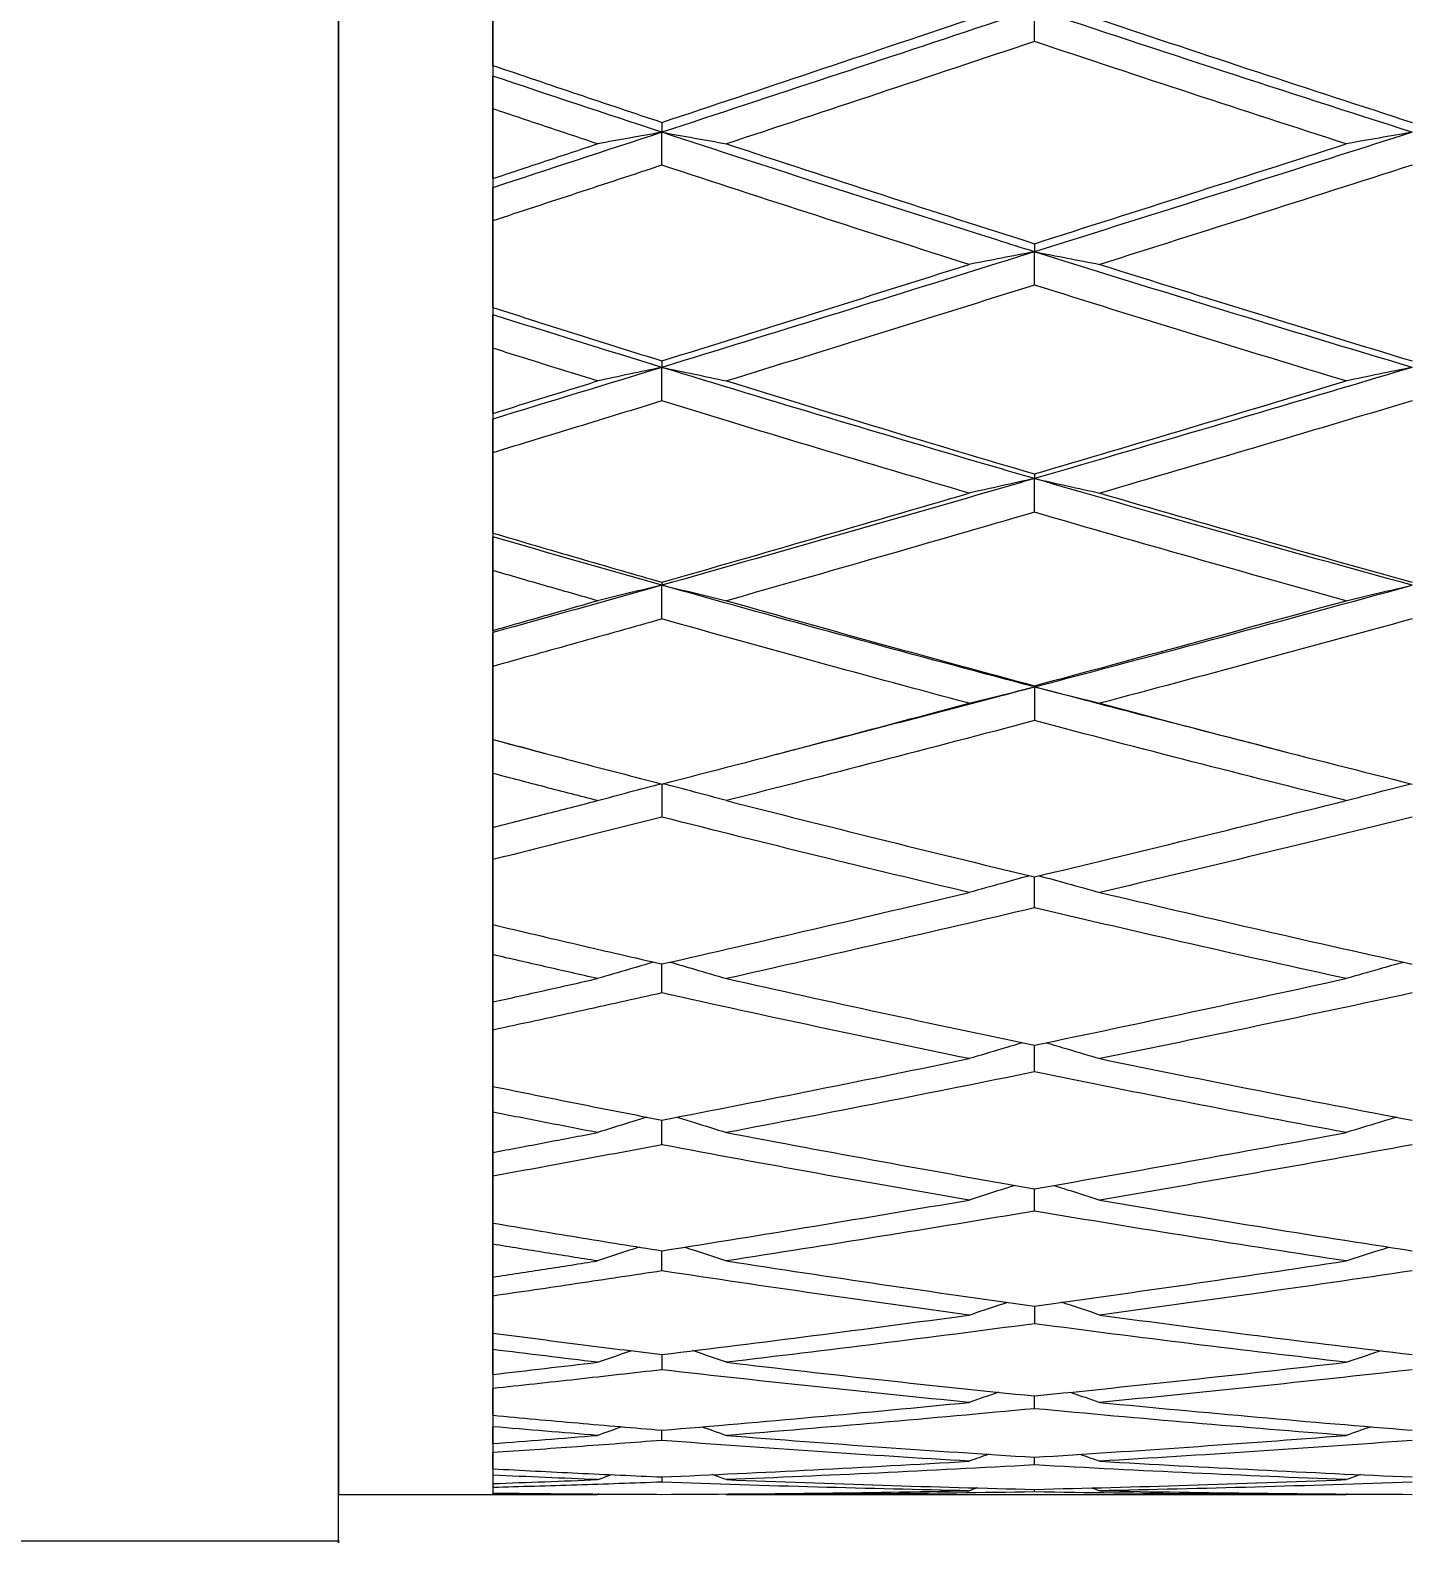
# Model space of a CAD drawing. Extents: x 6453 to 7582, y 0 to 827.
# Drawn here: x 6855.19 to 6864.14, y 644.41 to 654.28 of the extents above; entities that cross this region are included whole.
import ezdxf

# ---------------------------------------------------------------- set-up
doc = ezdxf.new("R2010")
doc.units = 0
doc.header["$LTSCALE"] = 30
doc.header["$MEASUREMENT"] = 0
doc.header["$PDMODE"] = 3
doc.header["$PDSIZE"] = -10
doc.layers.get('0').update_dxf_attribs({"linetype": 'CONTINUOUS'})
doc.layers.get('DEFPOINTS').update_dxf_attribs({"linetype": 'CONTINUOUS'})
doc.layers.add('1', color=7, linetype='CONTINUOUS')
doc.styles.add('Daelim Dimension', font='')
doc.styles.get('Daelim Dimension').set_extended_font_data('나눔고딕')
doc.dimstyles.new('DEFAULT', dxfattribs={"dimscale": 2, "dimtxt": 2, "dimasz": 2, "dimexe": 0, "dimexo": 2, "dimgap": 1, "dimtad": 1, "dimdec": 1, "dimzin": 9, "dimdsep": 46, "dimtxsty": 'Daelim Dimension', "dimcen": 0.5, "dimclrd": 252, "dimclre": 252, "dimclrt": 3, "dimadec": 1, "dimazin": 0, "dimtfac": 1, "dimtdec": 1, "dimtix": 1, "dimtmove": 0, "dimatfit": 3, "dimfxl": 1, "dimtolj": 1, "dimtzin": 1, "dimlwd": 9, "dimlwe": 9, "dimarcsym": 0})

# ---------------------------------------------------------------- blocks, each defined once
blk = doc.blocks.new('*D58')
at = {"color": 5, "lineweight": 9, "ltscale": 0.5, "transparency": 16777216}
for p, q in [((6608.1848, 641.7955), (6608.1848, 525.9087)), ((6902.1855, 641.7955), (6902.1855, 525.9087)), ((6612.1848, 527.9087), (6898.1855, 527.9087))]:
    blk.add_line(p, q, dxfattribs=at)
at = {"color": 5, "ltscale": 0.5, "transparency": 16777216}
for points in [[(6612.1848, 528.5754), (6612.1848, 527.242), (6608.1848, 527.9087)], [(6898.1855, 528.5754), (6898.1855, 527.242), (6902.1855, 527.9087)]]:
    blk.add_solid(points, dxfattribs=at)
at = {"layer": 'DEFPOINTS', "color": 0, "ltscale": 0.5, "transparency": 16777216}
for p in [(6608.1848, 645.7955), (6902.1855, 645.7955), (6902.1855, 527.9087)]:
    blk.add_point(p, dxfattribs=at)
at = {"color": 7, "ltscale": 0.5, "transparency": 16777216, "insert": (6755.1852, 535.3522), "char_height": 10, "attachment_point": 5, "style": 'Daelim Dimension'}
blk.add_mtext('\\A1;294', dxfattribs=at)

msp = doc.modelspace()

# ---------------------------------------------------------------- linework, layer by layer
at = {"layer": '1', "color": 7, "linetype": 'Continuous', "lineweight": 18}
for p, q in [((6857.1855, 662.2955), (6857.1855, 644.7955)), ((6858.1855, 662.2955), (6858.1855, 644.7955)), ((6858.1855, 654.0538), (6858.1855, 654.6504)), ((6858.1855, 653.3204), (6858.1855, 653.7725)), ((6858.1855, 652.4853), (6858.1855, 653.0469)), ((6858.1855, 651.7992), (6858.1855, 652.2216)), ((6858.1855, 651.0242), (6858.1855, 651.5446)), ((6858.1855, 650.3931), (6858.1855, 650.781)), ((6858.1855, 649.6867), (6858.1855, 650.1601)), ((6858.1855, 649.1173), (6858.1855, 649.4666)), ((6858.1855, 648.4872), (6858.1855, 648.9086)), ((6858.1855, 647.9859), (6858.1855, 648.2927)), ((6858.1855, 647.4391), (6858.1855, 647.8038)), ((6858.1855, 647.0112), (6858.1855, 647.2723)), ((6858.1855, 646.5537), (6858.1855, 646.8577)), ((6858.1855, 646.2041), (6858.1855, 646.4164)), ((6858.1855, 645.8409), (6858.1855, 646.0808)), ((6858.1855, 645.5732), (6858.1855, 645.7345)), ((6858.1855, 645.3082), (6858.1855, 645.4816)), ((6858.1855, 645.1256), (6858.1855, 645.2341)), ((6858.1855, 644.9618), (6858.1855, 645.0665)), ((6857.1855, 644.7955), (6858.1855, 644.7955)), ((6858.1855, 644.7975), (6858.1855, 644.7955)), ((6858.1855, 644.7955), (6858.8641, 644.7955)), ((6858.8724, 644.7985), (6858.8641, 644.7955)), ((6859.7004, 644.7955), (6863.7147, 644.7955)), ((6796.1556, 644.4956), (6857.1855, 644.4956))]:
    msp.add_line(p, q, dxfattribs=at)
msp.add_rational_spline([(6857.1855, 644.4956), (6857.1855, 644.4956), (6857.1855, 644.4959), (6857.1855, 662.2954)], [0.999905095145, 0.999952539882, 0.707115444156, 1], degree=2, knots=[0, 0, 0, 0.000162, 1, 1, 1], dxfattribs=at)
for points, knots in [([(6861.6953, 654.4188), (6861.6137, 654.3916), (6860.8037, 654.1221), (6859.9995, 653.8563), (6859.2818, 653.6205)], [0, 0, 0, 0, 0.100726, 1, 1, 1, 1]), ([(6861.6953, 652.846), (6861.6137, 652.8716), (6860.8037, 653.126), (6859.9995, 653.3847), (6859.2818, 653.6205)], [0, 0, 0, 0, 0.100726, 1, 1, 1, 1]), ([(6861.6953, 652.846), (6861.6137, 652.8204), (6860.8037, 652.5669), (6859.9995, 652.3177), (6859.2818, 652.0974)], [0, 0, 0, 0, 0.100726, 1, 1, 1, 1]), ([(6861.6953, 651.3768), (6861.6137, 651.4005), (6860.8037, 651.6363), (6859.9995, 651.8771), (6859.2818, 652.0974)], [0, 0, 0, 0, 0.100726, 1, 1, 1, 1]), ([(6861.6953, 651.3768), (6861.6137, 651.3531), (6860.8037, 651.1183), (6859.9995, 650.8885), (6859.2818, 650.6861)], [0, 0, 0, 0, 0.100726, 1, 1, 1, 1]), ([(6861.6953, 650.0272), (6861.6137, 650.0488), (6860.8037, 650.2635), (6859.9995, 650.4837), (6859.2818, 650.6861)], [0, 0, 0, 0, 0.100726, 1, 1, 1, 1]), ([(6860.1434, 649.6223), (6860.5773, 649.7341), (6861.0943, 649.8687), (6861.6137, 650.0056), (6861.6953, 650.0272)], [0, 0, 0, 0, 0.842914, 1, 1, 1, 1]), ([(6858.8641, 649.2905), (6858.9332, 649.3092), (6859.0696, 649.3458), (6859.2068, 649.3822), (6859.2745, 649.4)], [0, 0, 0, 0, 0.508881, 1, 1, 1, 1]), ([(6859.2818, 649.3981), (6859.2818, 649.3631), (6859.2818, 649.2917), (6859.2818, 649.2203), (6859.2818, 649.1839)], [0, 0, 0, 0, 0.490998, 1, 1, 1, 1]), ([(6859.7004, 649.2905), (6859.6311, 649.3091), (6859.4943, 649.3457), (6859.3569, 649.3822), (6859.2891, 649.4)], [0, 0, 0, 0, 0.50889, 1, 1, 1, 1]), ([(6863.7147, 649.2905), (6863.7857, 649.3092), (6863.9252, 649.3457), (6864.0657, 649.3821), (6864.1347, 649.3998)], [0, 0, 0, 0, 0.509782, 1, 1, 1, 1]), ([(6858.1855, 648.9086), (6858.1855, 648.9449), (6858.1855, 649.0144), (6858.1855, 649.084), (6858.1855, 649.1173)], [0, 0, 0, 0, 0.521605, 1, 1, 1, 1]), ([(6861.6653, 648.8039), (6861.6044, 648.7872), (6861.4728, 648.7512), (6861.342, 648.715), (6861.2719, 648.6955)], [0, 0, 0, 0, 0.462122, 1, 1, 1, 1]), ([(6861.6953, 648.5955), (6861.6953, 648.6316), (6861.6953, 648.6986), (6861.6953, 648.7656), (6861.6953, 648.7966)], [0, 0, 0, 0, 0.538366, 1, 1, 1, 1]), ([(6861.7254, 648.8038), (6861.7864, 648.7872), (6861.9182, 648.7512), (6862.0493, 648.715), (6862.1196, 648.6955)], [0, 0, 0, 0, 0.462076, 1, 1, 1, 1]), ([(6858.1855, 648.2927), (6858.1855, 648.3287), (6858.1855, 648.3936), (6858.1855, 648.4584), (6858.1855, 648.4872)], [0, 0, 0, 0, 0.554947, 1, 1, 1, 1]), ([(6859.2303, 648.2443), (6859.1775, 648.2291), (6859.055, 648.1937), (6858.9332, 648.1581), (6858.8641, 648.1377)], [0, 0, 0, 0, 0.430129, 1, 1, 1, 1]), ([(6859.2818, 648.0442), (6859.2818, 648.08), (6859.2818, 648.1428), (6859.2818, 648.2055), (6859.2818, 648.2324)], [0, 0, 0, 0, 0.570767, 1, 1, 1, 1]), ([(6859.3333, 648.2443), (6859.3862, 648.2291), (6859.5089, 648.1936), (6859.6311, 648.158), (6859.7004, 648.1377)], [0, 0, 0, 0, 0.430281, 1, 1, 1, 1]), ([(6864.0896, 648.2441), (6864.0357, 648.229), (6863.9103, 648.1936), (6863.7857, 648.1581), (6863.7147, 648.1377)], [0, 0, 0, 0, 0.429224, 1, 1, 1, 1]), ([(6858.1855, 647.8038), (6858.1855, 647.8394), (6858.1855, 647.9001), (6858.1855, 647.9608), (6858.1855, 647.9859)], [0, 0, 0, 0, 0.587403, 1, 1, 1, 1]), ([(6861.6199, 647.7224), (6861.5742, 647.7089), (6861.4578, 647.6745), (6861.342, 647.6399), (6861.2719, 647.6188)], [0, 0, 0, 0, 0.392409, 1, 1, 1, 1]), ([(6861.6953, 647.5324), (6861.6953, 647.5678), (6861.6953, 647.6257), (6861.6953, 647.6837), (6861.6953, 647.7064)], [0, 0, 0, 0, 0.609816, 1, 1, 1, 1]), ([(6861.7708, 647.7224), (6861.8167, 647.7089), (6861.9333, 647.6744), (6862.0493, 647.6398), (6862.1196, 647.6188)], [0, 0, 0, 0, 0.392397, 1, 1, 1, 1]), ([(6858.1855, 647.2723), (6858.1855, 647.3074), (6858.1855, 647.363), (6858.1855, 647.4186), (6858.1855, 647.4391)], [0, 0, 0, 0, 0.631997, 1, 1, 1, 1]), ([(6859.1845, 647.24), (6859.147, 647.2284), (6859.0398, 647.1952), (6858.9332, 647.1618), (6858.8641, 647.1401)], [0, 0, 0, 0, 0.349104, 1, 1, 1, 1]), ([(6859.2818, 647.0607), (6859.2818, 647.0956), (6859.2818, 647.1489), (6859.2818, 647.2023), (6859.2818, 647.2208)], [0, 0, 0, 0, 0.653676, 1, 1, 1, 1]), ([(6859.3791, 647.24), (6859.4167, 647.2284), (6859.5241, 647.1952), (6859.6311, 647.1618), (6859.7004, 647.1401)], [0, 0, 0, 0, 0.349434, 1, 1, 1, 1]), ([(6864.0427, 647.2398), (6864.0045, 647.2283), (6863.8948, 647.1951), (6863.7857, 647.1618), (6863.7147, 647.1401)], [0, 0, 0, 0, 0.348016, 1, 1, 1, 1]), ([(6858.1855, 646.8577), (6858.1855, 646.8924), (6858.1855, 646.9435), (6858.1855, 646.9947), (6858.1855, 647.0112)], [0, 0, 0, 0, 0.676818, 1, 1, 1, 1]), ([(6861.5722, 646.798), (6861.5424, 646.7887), (6861.442, 646.757), (6861.342, 646.7253), (6861.2719, 646.7029)], [0, 0, 0, 0, 0.296425, 1, 1, 1, 1]), ([(6861.6953, 646.631), (6861.6953, 646.6653), (6861.6953, 646.7136), (6861.6953, 646.762), (6861.6953, 646.776)], [0, 0, 0, 0, 0.70856, 1, 1, 1, 1]), ([(6861.8186, 646.798), (6861.8484, 646.7886), (6861.9491, 646.757), (6862.0493, 646.7253), (6862.1196, 646.7029)], [0, 0, 0, 0, 0.296517, 1, 1, 1, 1]), ([(6858.1855, 646.4164), (6858.1855, 646.4503), (6858.1855, 646.4961), (6858.1855, 646.5419), (6858.1855, 646.5537)], [0, 0, 0, 0, 0.741099, 1, 1, 1, 1]), ([(6859.1356, 646.398), (6859.1145, 646.391), (6859.0237, 646.3613), (6858.9332, 646.3314), (6858.8641, 646.3085)], [0, 0, 0, 0, 0.232689, 1, 1, 1, 1]), ([(6859.2818, 646.244), (6859.2818, 646.2776), (6859.2818, 646.321), (6859.2818, 646.3644), (6859.2818, 646.3743)], [0, 0, 0, 0, 0.773469, 1, 1, 1, 1]), ([(6859.4278, 646.398), (6859.4492, 646.3911), (6859.5403, 646.3613), (6859.6311, 646.3314), (6859.7004, 646.3085)], [0, 0, 0, 0, 0.233642, 1, 1, 1, 1]), ([(6863.7147, 646.3085), (6863.7857, 646.3314), (6863.8783, 646.3613), (6863.9714, 646.391), (6863.993, 646.3979)], [0, 0, 0, 0, 0.767809, 1, 1, 1, 1]), ([(6858.1855, 646.0808), (6858.1855, 646.114), (6858.1855, 646.1551), (6858.1855, 646.1962), (6858.1855, 646.2041)], [0, 0, 0, 0, 0.808837, 1, 1, 1, 1]), ([(6861.2719, 645.9579), (6861.342, 645.9813), (6861.425, 646.0089), (6861.5084, 646.0365), (6861.5211, 646.0407)], [0, 0, 0, 0, 0.84719, 1, 1, 1, 1]), ([(6862.1196, 645.9579), (6862.0493, 645.9813), (6861.9661, 646.0089), (6861.8827, 646.0364), (6861.87, 646.0406)], [0, 0, 0, 0, 0.847975, 1, 1, 1, 1]), ([(6861.6953, 646.0158), (6861.6953, 646.0104), (6861.6953, 645.9722), (6861.6953, 645.934), (6861.6953, 645.9013)], [0, 0, 0, 0, 0.141587, 1, 1, 1, 1]), ([(6858.1855, 645.7345), (6858.1855, 645.7669), (6858.1855, 645.8023), (6858.1855, 645.8377), (6858.1855, 645.8409)], [0, 0, 0, 0, 0.912252, 1, 1, 1, 1]), ([(6858.8641, 645.652), (6858.9332, 645.6759), (6859.006, 645.7009), (6859.079, 645.7259), (6859.0823, 645.727)], [0, 0, 0, 0, 0.954, 1, 1, 1, 1]), ([(6859.7004, 645.652), (6859.6311, 645.6759), (6859.5579, 645.701), (6859.4846, 645.726), (6859.481, 645.7272)], [0, 0, 0, 0, 0.951276, 1, 1, 1, 1]), ([(6863.7147, 645.652), (6863.7857, 645.6759), (6863.8603, 645.701), (6863.9353, 645.7259), (6863.9388, 645.7271)], [0, 0, 0, 0, 0.952721, 1, 1, 1, 1]), ([(6859.2818, 645.7022), (6859.2818, 645.7011), (6859.2818, 645.6681), (6859.2818, 645.6351), (6859.2818, 645.6033)], [0, 0, 0, 0, 0.032706, 1, 1, 1, 1])]:
    msp.add_open_spline(points, degree=3, knots=knots, dxfattribs=at)
for points, degree in [([(6861.6953, 654.2087), (6861.6953, 654.2437), (6861.6953, 654.3138), (6861.6953, 654.3838), (6861.6953, 654.4188)], 3), ([(6864.143, 653.6205), (6863.3222, 653.8828), (6862.5059, 654.149), (6861.6953, 654.4188)], 3), ([(6859.2818, 653.6845), (6859.6037, 653.7917), (6860.2572, 654.0099), (6860.9304, 654.2358), (6861.2719, 654.3507)], 3), ([(6862.1196, 654.3507), (6862.4628, 654.2357), (6863.1433, 654.0096), (6863.8118, 653.7913), (6864.143, 653.684)], 3), ([(6861.6953, 654.2087), (6861.3534, 654.0944), (6860.679, 653.8696), (6860.0235, 653.6523), (6859.7004, 653.5455)], 3), ([(6863.7147, 653.5455), (6863.3839, 653.6523), (6862.7165, 653.8696), (6862.0376, 654.0944), (6861.6953, 654.2087)], 3), ([(6858.1855, 654.0538), (6858.3697, 653.9911), (6858.7366, 653.8668), (6859.1006, 653.7449), (6859.2818, 653.6845)], 3), ([(6858.1855, 653.7725), (6858.1855, 653.8079), (6858.1855, 653.8787), (6858.1855, 653.9494), (6858.1855, 653.9847)], 3), ([(6859.2818, 653.6205), (6858.9149, 653.7411), (6858.5494, 653.8625), (6858.1855, 653.9847)], 3), ([(6858.8641, 653.5455), (6858.7515, 653.5829), (6858.5259, 653.6581), (6858.2991, 653.7343), (6858.1855, 653.7725)], 3), ([(6859.2818, 653.6845), (6859.2818, 653.6738), (6859.2818, 653.6524), (6859.2818, 653.6311), (6859.2818, 653.6205)], 3), ([(6859.2818, 653.6205), (6858.9149, 653.5), (6858.5494, 653.3802), (6858.1855, 653.2614)], 3), ([(6858.1855, 653.3204), (6858.2973, 653.3575), (6858.5222, 653.432), (6858.7497, 653.5075), (6858.8641, 653.5455)], 3), ([(6859.2818, 653.6205), (6859.2117, 653.6081), (6859.072, 653.5832), (6858.9332, 653.5581), (6858.8641, 653.5455)], 3), ([(6859.2818, 653.4073), (6859.2818, 653.4428), (6859.2818, 653.5139), (6859.2818, 653.585), (6859.2818, 653.6205)], 3), ([(6859.2818, 653.6205), (6859.352, 653.6081), (6859.4919, 653.5831), (6859.6311, 653.5581), (6859.7004, 653.5455)], 3), ([(6859.7004, 653.5455), (6860.0381, 653.4339), (6860.7083, 653.2145), (6861.3681, 653.0027), (6861.6953, 652.8987)], 3), ([(6864.143, 653.6205), (6863.3222, 653.3583), (6862.5059, 653.1), (6861.6953, 652.846)], 3), ([(6861.6953, 652.8987), (6862.028, 653.0044), (6862.6972, 653.2179), (6863.3743, 653.4356), (6863.7147, 653.5455)], 3), ([(6864.143, 653.6205), (6864.0712, 653.6081), (6863.928, 653.5832), (6863.7857, 653.5581), (6863.7147, 653.5455)], 3), ([(6859.2818, 653.4073), (6859.0959, 653.346), (6858.7272, 653.2246), (6858.365, 653.1057), (6858.1855, 653.0469)], 3), ([(6861.2719, 652.7643), (6860.9452, 652.8678), (6860.2868, 653.0783), (6859.6184, 653.2963), (6859.2818, 653.4073)], 3), ([(6864.143, 653.4078), (6863.8014, 653.2982), (6863.1225, 653.0815), (6862.4524, 652.8693), (6862.1196, 652.7643)], 3), ([(6858.1855, 653.0469), (6858.1855, 653.0826), (6858.1855, 653.1541), (6858.1855, 653.2256), (6858.1855, 653.2614)], 3), ([(6861.6953, 652.846), (6861.6243, 652.8325), (6861.4827, 652.8053), (6861.342, 652.778), (6861.2719, 652.7643)], 3), ([(6861.6953, 652.8987), (6861.6953, 652.8898), (6861.6953, 652.8723), (6861.6953, 652.8548), (6861.6953, 652.846)], 3), ([(6861.6953, 652.6308), (6861.6953, 652.6667), (6861.6953, 652.7384), (6861.6953, 652.8102), (6861.6953, 652.846)], 3), ([(6864.143, 652.0975), (6863.3222, 652.3424), (6862.5059, 652.5921), (6861.6953, 652.846)], 3), ([(6861.6953, 652.846), (6861.7665, 652.8325), (6861.9083, 652.8053), (6862.0493, 652.778), (6862.1196, 652.7643)], 3), ([(6859.2818, 652.1392), (6859.6094, 652.2412), (6860.2688, 652.4475), (6860.9362, 652.658), (6861.2719, 652.7643)], 3), ([(6862.1196, 652.7643), (6862.4627, 652.6561), (6863.1431, 652.4437), (6863.8117, 652.2391), (6864.143, 652.1387)], 3), ([(6861.6953, 652.6308), (6861.3583, 652.5249), (6860.6887, 652.3154), (6860.0283, 652.1105), (6859.7004, 652.0093)], 3), ([(6863.7147, 652.0093), (6863.3838, 652.1091), (6862.7163, 652.3124), (6862.0375, 652.5233), (6861.6953, 652.6308)], 3), ([(6858.1855, 652.4853), (6858.3696, 652.4264), (6858.7365, 652.3099), (6859.1005, 652.1957), (6859.2818, 652.1392)], 3), ([(6858.1855, 652.2216), (6858.1855, 652.2577), (6858.1855, 652.33), (6858.1855, 652.4022), (6858.1855, 652.4382)], 3), ([(6859.2818, 652.0974), (6858.9149, 652.2101), (6858.5494, 652.3237), (6858.1855, 652.4382)], 3), ([(6858.8641, 652.0093), (6858.7518, 652.0441), (6858.5265, 652.1143), (6858.2995, 652.1856), (6858.1855, 652.2216)], 3), ([(6859.2818, 652.0974), (6858.9149, 651.9848), (6858.5494, 651.8732), (6858.1855, 651.7626)], 3), ([(6859.2818, 652.0974), (6859.2117, 652.0828), (6859.072, 652.0535), (6858.9332, 652.024), (6858.8641, 652.0093)], 3), ([(6859.2818, 652.1392), (6859.2818, 652.1322), (6859.2818, 652.1182), (6859.2818, 652.1044), (6859.2818, 652.0974)], 3), ([(6859.2818, 651.8802), (6859.2818, 651.9164), (6859.2818, 651.9888), (6859.2818, 652.0612), (6859.2818, 652.0974)], 3), ([(6859.2818, 652.0974), (6859.352, 652.0828), (6859.4919, 652.0535), (6859.6311, 652.024), (6859.7004, 652.0093)], 3), ([(6864.143, 652.0975), (6863.3222, 651.8525), (6862.5059, 651.6121), (6861.6953, 651.3768)], 3), ([(6864.143, 652.0975), (6864.0712, 652.0828), (6863.928, 652.0535), (6863.7857, 652.024), (6863.7147, 652.0093)], 3), ([(6858.1855, 651.7992), (6858.2981, 651.834), (6858.5238, 651.9037), (6858.7505, 651.974), (6858.8641, 652.0093)], 3), ([(6859.7004, 652.0093), (6860.038, 651.905), (6860.7081, 651.7005), (6861.368, 651.5036), (6861.6953, 651.407)], 3), ([(6861.6953, 651.407), (6862.0258, 651.5044), (6862.6928, 651.7022), (6863.3721, 651.9059), (6863.7147, 652.0093)], 3), ([(6859.2818, 651.8802), (6859.0976, 651.8236), (6858.7307, 651.7109), (6858.3667, 651.5998), (6858.1855, 651.5446)], 3), ([(6861.2719, 651.2824), (6860.9484, 651.3773), (6860.2932, 651.5718), (6859.6217, 651.7757), (6859.2818, 651.8802)], 3), ([(6864.143, 651.8807), (6863.799, 651.7778), (6863.1178, 651.5752), (6862.45, 651.379), (6862.1196, 651.2824)], 3), ([(6858.1855, 651.5446), (6858.1855, 651.5809), (6858.1855, 651.6536), (6858.1855, 651.7262), (6858.1855, 651.7626)], 3), ([(6861.6953, 651.3768), (6861.6243, 651.3612), (6861.4827, 651.3298), (6861.342, 651.2982), (6861.2719, 651.2824)], 3), ([(6861.6953, 651.407), (6861.6953, 651.4019), (6861.6953, 651.3918), (6861.6953, 651.3818), (6861.6953, 651.3768)], 3), ([(6861.6953, 651.1588), (6861.6953, 651.1951), (6861.6953, 651.2678), (6861.6953, 651.3405), (6861.6953, 651.3768)], 3), ([(6864.143, 650.6861), (6863.3222, 650.9111), (6862.5059, 651.1415), (6861.6953, 651.3768)], 3), ([(6861.6953, 651.3768), (6861.7665, 651.3611), (6861.9083, 651.3297), (6862.0493, 651.2982), (6862.1196, 651.2824)], 3), ([(6859.2818, 650.7051), (6859.607, 650.7983), (6860.2638, 650.9877), (6860.9337, 651.1831), (6861.2719, 651.2824)], 3), ([(6862.1196, 651.2824), (6862.4626, 651.1822), (6863.1428, 650.9858), (6863.8116, 650.7972), (6864.143, 650.7047)], 3), ([(6861.6953, 651.1588), (6861.3556, 651.06), (6860.6833, 650.8657), (6860.0256, 650.678), (6859.7004, 650.5857)], 3), ([(6863.7147, 650.5857), (6863.3876, 650.6764), (6862.7238, 650.8623), (6862.0413, 651.0582), (6861.6953, 651.1588)], 3), ([(6858.1855, 651.0242), (6858.3706, 650.9696), (6858.7385, 650.8617), (6859.1015, 650.7569), (6859.2818, 650.7051)], 3), ([(6858.1855, 650.781), (6858.1855, 650.8175), (6858.1855, 650.8904), (6858.1855, 650.9634), (6858.1855, 650.9998)], 3), ([(6859.2818, 650.6861), (6858.9149, 650.7896), (6858.5494, 650.8941), (6858.1855, 650.9998)], 3), ([(6858.8641, 650.5857), (6858.7518, 650.6177), (6858.5264, 650.6823), (6858.2994, 650.7479), (6858.1855, 650.781)], 3), ([(6859.2818, 650.6861), (6858.9149, 650.5827), (6858.5494, 650.4803), (6858.1855, 650.3791)], 3), ([(6859.2818, 650.6861), (6859.2117, 650.6695), (6859.072, 650.6361), (6858.9332, 650.6026), (6858.8641, 650.5857)], 3), ([(6859.2818, 650.7051), (6859.2818, 650.7019), (6859.2818, 650.6955), (6859.2818, 650.6892), (6859.2818, 650.6861)], 3), ([(6859.2818, 650.4673), (6859.2818, 650.5038), (6859.2818, 650.5767), (6859.2818, 650.6496), (6859.2818, 650.6861)], 3), ([(6859.2818, 650.6861), (6859.352, 650.6695), (6859.4919, 650.6361), (6859.6311, 650.6025), (6859.7004, 650.5857)], 3), ([(6861.6953, 650.0272), (6862.5059, 650.2413), (6863.3222, 650.4611), (6864.143, 650.6861)], 3), ([(6863.7147, 650.5857), (6863.7857, 650.6025), (6863.928, 650.6361), (6864.0712, 650.6695), (6864.143, 650.6861)], 3), ([(6858.1855, 650.3931), (6858.2978, 650.4248), (6858.5232, 650.4887), (6858.7502, 650.5532), (6858.8641, 650.5857)], 3), ([(6859.7004, 650.5857), (6860.0419, 650.4889), (6860.7158, 650.3003), (6861.3718, 650.1216), (6861.6953, 650.0346)], 3), ([(6861.6953, 650.0346), (6862.0239, 650.1229), (6862.6891, 650.303), (6863.3702, 650.4903), (6863.7147, 650.5857)], 3), ([(6859.2818, 650.4673), (6859.0967, 650.415), (6858.7288, 650.3116), (6858.3658, 650.2103), (6858.1855, 650.1601)], 3), ([(6861.2719, 649.9211), (6860.9479, 650.0077), (6860.2922, 650.1851), (6859.6211, 650.3716), (6859.2818, 650.4673)], 3), ([(6864.143, 650.4677), (6863.7978, 650.373), (6863.1154, 650.1873), (6862.4488, 650.0087), (6862.1196, 649.9211)], 3), ([(6858.1855, 650.1601), (6858.1855, 650.1966), (6858.1855, 650.2696), (6858.1855, 650.3426), (6858.1855, 650.3791)], 3), ([(6861.2719, 649.9211), (6861.342, 649.9389), (6861.4827, 649.9744), (6861.6243, 650.0096), (6861.6953, 650.0272)], 3), ([(6861.6953, 650.0346), (6861.6953, 650.0333), (6861.6953, 650.0308), (6861.6953, 650.0284), (6861.6953, 650.0272)], 3), ([(6861.6953, 650.0272), (6861.6953, 649.9908), (6861.6953, 649.918), (6861.6953, 649.8451), (6861.6953, 649.8087)], 3), ([(6863.1831, 649.6421), (6862.6853, 649.7684), (6862.1892, 649.8967), (6861.6953, 650.0272)], 3), ([(6861.6953, 650.0272), (6861.7665, 650.0096), (6861.9083, 649.9743), (6862.0493, 649.9389), (6862.1196, 649.9211)], 3), ([(6859.2818, 649.3981), (6859.6047, 649.4816), (6860.2594, 649.6522), (6860.9315, 649.8302), (6861.2719, 649.9211)], 3), ([(6862.1196, 649.9211), (6862.467, 649.8288), (6863.1518, 649.6493), (6863.816, 649.48), (6864.143, 649.3977)], 3), ([(6861.6953, 649.8087), (6861.3543, 649.7187), (6860.6807, 649.5423), (6860.0243, 649.3732), (6859.7004, 649.2905)], 3), ([(6863.7147, 649.2905), (6863.3869, 649.3722), (6862.7225, 649.5402), (6862.0406, 649.7176), (6861.6953, 649.8087)], 3), ([(6858.1855, 649.6867), (6858.3664, 649.6382), (6858.7301, 649.5417), (6859.0973, 649.4458), (6859.2818, 649.3981)], 3), ([(6858.1855, 649.4666), (6858.1855, 649.503), (6858.1855, 649.5759), (6858.1855, 649.6487), (6858.1855, 649.6851)], 3), ([(6858.4356, 649.6197), (6858.3522, 649.6414), (6858.2688, 649.6632), (6858.1855, 649.6851)], 3), ([(6858.4354, 649.6197), (6858.5299, 649.595)], 1), ([(6860.0211, 649.5904), (6860.1444, 649.6226)], 1), ([(6863.1819, 649.6424), (6863.3099, 649.6097)], 1), ([(6858.8641, 649.2905), (6858.7517, 649.3193), (6858.5263, 649.3775), (6858.2993, 649.4367), (6858.1855, 649.4666)], 3), ([(6858.1855, 649.1173), (6858.2975, 649.1457), (6858.5225, 649.203), (6858.7499, 649.2612), (6858.8641, 649.2905)], 3), ([(6859.7004, 649.2905), (6860.0246, 649.2077), (6860.6812, 649.0424), (6861.3545, 648.8783), (6861.6953, 648.7965)], 3), ([(6861.6953, 648.7965), (6862.0239, 648.8753), (6862.689, 649.0363), (6863.3702, 649.2045), (6863.7147, 649.2905)], 3), ([(6859.2818, 649.1839), (6859.0962, 649.1369), (6858.7279, 649.0439), (6858.3653, 648.9534), (6858.1855, 648.9086)], 3), ([(6861.2719, 648.6955), (6860.9472, 648.7726), (6860.2908, 648.9311), (6859.6205, 649.0981), (6859.2818, 649.1839)], 3), ([(6864.143, 649.1843), (6863.8149, 649.1034), (6863.1496, 648.941), (6862.4659, 648.7774), (6862.1196, 648.6955)], 3), ([(6859.2818, 648.2324), (6859.6047, 648.3059), (6860.2593, 648.4565), (6860.9314, 648.6145), (6861.2719, 648.6955)], 3), ([(6862.1196, 648.6955), (6862.4464, 648.6181), (6863.1106, 648.4634), (6863.7954, 648.309), (6864.143, 648.232)], 3), ([(6861.6953, 648.5955), (6861.3701, 648.5192), (6860.7124, 648.3666), (6860.0401, 648.2139), (6859.7004, 648.1377)], 3), ([(6863.7147, 648.1377), (6863.3861, 648.2097), (6862.7209, 648.3579), (6862.0398, 648.5148), (6861.6953, 648.5955)], 3), ([(6858.1855, 648.4872), (6858.3697, 648.4436), (6858.7367, 648.3574), (6859.1006, 648.2737), (6859.2818, 648.2324)], 3), ([(6858.8641, 648.1377), (6858.7515, 648.1631), (6858.5259, 648.2143), (6858.2992, 648.2664), (6858.1855, 648.2927)], 3), ([(6858.1855, 647.9859), (6858.2975, 648.0107), (6858.5225, 648.0609), (6858.7498, 648.112), (6858.8641, 648.1377)], 3), ([(6859.7004, 648.1377), (6860.0383, 648.0619), (6860.7087, 647.9143), (6861.3683, 647.7744), (6861.6953, 647.7064)], 3), ([(6861.6953, 647.7064), (6862.0378, 647.7776), (6862.7168, 647.9208), (6863.3841, 648.0653), (6863.7147, 648.1377)], 3), ([(6859.2818, 648.0442), (6859.1011, 648.0041), (6858.7376, 647.9238), (6858.3702, 647.8438), (6858.1855, 647.8038)], 3), ([(6861.2719, 647.6188), (6860.9454, 647.6859), (6860.2871, 647.8239), (6859.6186, 647.9695), (6859.2818, 648.0442)], 3), ([(6864.143, 648.0446), (6863.8119, 647.973), (6863.1434, 647.8304), (6862.4629, 647.6891), (6862.1196, 647.6188)], 3), ([(6859.2818, 647.2207), (6859.6187, 647.2862), (6860.2873, 647.4181), (6860.9454, 647.5516), (6861.2719, 647.6188)], 3), ([(6862.1196, 647.6188), (6862.4629, 647.5485), (6863.1435, 647.4119), (6863.8119, 647.283), (6864.143, 647.2204)], 3), ([(6861.6953, 647.5324), (6861.3682, 647.4662), (6860.7085, 647.3345), (6860.0382, 647.2045), (6859.7004, 647.1401)], 3), ([(6863.7147, 647.1401), (6863.384, 647.2017), (6862.7167, 647.3286), (6862.0377, 647.4632), (6861.6953, 647.5324)], 3), ([(6858.1855, 647.4391), (6858.3697, 647.4015), (6858.7366, 647.3276), (6859.1006, 647.256), (6859.2818, 647.2207)], 3), ([(6858.8641, 647.1401), (6858.7515, 647.1617), (6858.5259, 647.2053), (6858.2991, 647.2498), (6858.1855, 647.2723)], 3), ([(6858.1855, 647.0112), (6858.2992, 647.0326), (6858.5259, 647.0754), (6858.7515, 647.1185), (6858.8641, 647.1401)], 3), ([(6859.7004, 647.1401), (6860.0382, 647.0756), (6860.7085, 646.9506), (6861.3682, 646.833), (6861.6953, 646.776)], 3), ([(6861.6953, 646.776), (6862.0282, 646.834), (6862.6976, 646.9526), (6863.3745, 647.0766), (6863.7147, 647.1401)], 3), ([(6859.2818, 647.0607), (6859.1006, 647.0265), (6858.7366, 646.9586), (6858.3697, 646.8912), (6858.1855, 646.8577)], 3), ([(6861.2719, 646.7029), (6860.9453, 646.7589), (6860.287, 646.8744), (6859.6185, 646.9973), (6859.2818, 647.0607)], 3), ([(6864.143, 647.061), (6863.802, 646.9985), (6863.1237, 646.8764), (6862.453, 646.7598), (6862.1196, 646.7029)], 3), ([(6859.2818, 646.3742), (6859.6096, 646.4263), (6860.2691, 646.5331), (6860.9364, 646.6454), (6861.2719, 646.7029)], 3), ([(6861.6953, 646.631), (6861.3589, 646.5745), (6860.69, 646.4642), (6860.029, 646.3595), (6859.7004, 646.3085)], 3), ([(6863.7147, 646.3085), (6863.3839, 646.3586), (6862.7165, 646.4624), (6862.0376, 646.5736), (6861.6953, 646.631)], 3), ([(6862.1196, 646.7029), (6862.4628, 646.6443), (6863.1433, 646.531), (6863.8118, 646.4252), (6864.143, 646.374)], 3), ([(6858.1855, 646.5537), (6858.3697, 646.5227), (6858.7366, 646.4617), (6859.1006, 646.403), (6859.2818, 646.3742)], 3), ([(6858.8641, 646.3085), (6858.7515, 646.326), (6858.5259, 646.3616), (6858.2991, 646.398), (6858.1855, 646.4164)], 3), ([(6858.1855, 646.2041), (6858.2981, 646.2211), (6858.5238, 646.2556), (6858.7505, 646.2907), (6858.8641, 646.3085)], 3), ([(6859.2818, 646.244), (6859.0978, 646.216), (6858.7311, 646.1607), (6858.367, 646.1072), (6858.1855, 646.0808)], 3), ([(6861.2719, 645.9579), (6860.9452, 646.0021), (6860.2868, 646.0939), (6859.6184, 646.1927), (6859.2818, 646.244)], 3), ([(6859.7004, 646.3085), (6860.0381, 646.256), (6860.7083, 646.1549), (6861.3681, 646.061), (6861.6953, 646.0158)], 3), ([(6861.6953, 646.0158), (6862.0228, 646.061), (6862.6869, 646.155), (6863.3691, 646.2561), (6863.7147, 646.3085)], 3), ([(6864.143, 646.2443), (6863.7963, 646.1929), (6863.1124, 646.0938), (6862.4474, 646.002), (6862.1196, 645.9579)], 3), ([(6859.2818, 645.7022), (6859.6034, 645.7413), (6860.2568, 645.8229), (6860.9302, 645.9116), (6861.2719, 645.9579)], 3), ([(6862.1196, 645.9579), (6862.4627, 645.9116), (6863.1431, 645.8229), (6863.8117, 645.7412), (6864.143, 645.702)], 3), ([(6858.1855, 645.8409), (6858.3697, 645.8167), (6858.7365, 645.7694), (6859.1005, 645.7242), (6859.2818, 645.7022)], 3), ([(6861.6953, 645.9013), (6861.3532, 645.8562), (6860.6785, 645.7696), (6860.0232, 645.6901), (6859.7004, 645.652)], 3), ([(6863.7147, 645.652), (6863.3838, 645.6901), (6862.7163, 645.7697), (6862.0375, 645.8562), (6861.6953, 645.9013)], 3), ([(6858.8641, 645.652), (6858.7518, 645.6653), (6858.5265, 645.6924), (6858.2995, 645.7203), (6858.1855, 645.7345)], 3), ([(6858.1855, 645.5732), (6858.2973, 645.5859), (6858.5222, 645.6118), (6858.7497, 645.6385), (6858.8641, 645.652)], 3), ([(6859.7004, 645.652), (6860.038, 645.6122), (6860.7081, 645.5361), (6861.368, 645.4669), (6861.6953, 645.4338)], 3), ([(6861.6953, 645.4338), (6862.0274, 645.4673), (6862.696, 645.5371), (6863.3736, 645.6127), (6863.7147, 645.652)], 3), ([(6859.2818, 645.6033), (6859.0958, 645.5819), (6858.727, 645.5402), (6858.3649, 645.5008), (6858.1855, 645.4816)], 3), ([(6861.2719, 645.3918), (6860.9485, 645.4234), (6860.2934, 645.4901), (6859.6217, 645.5642), (6859.2818, 645.6033)], 3), ([(6864.143, 645.6034), (6863.8007, 645.5652), (6863.1211, 645.4917), (6862.4517, 645.4241), (6862.1196, 645.3918)], 3), ([(6861.4642, 645.458), (6861.3999, 645.436), (6861.3358, 645.4139), (6861.2719, 645.3918)], 3), ([(6861.6953, 645.3512), (6861.6953, 645.3787), (6861.6953, 645.4063), (6861.6953, 645.4339)], 3), ([(6861.9265, 645.4581), (6861.9911, 645.436), (6862.0554, 645.4139), (6862.1196, 645.3918)], 3), ([(6859.2818, 645.2119), (6859.6087, 645.239), (6860.2674, 645.2961), (6860.9355, 645.3589), (6861.2719, 645.3918)], 3), ([(6861.6953, 645.3512), (6861.3575, 645.3193), (6860.6872, 645.2587), (6860.0276, 645.2039), (6859.7004, 645.1779)], 3), ([(6863.7147, 645.1779), (6863.3877, 645.2033), (6862.724, 645.2573), (6862.0414, 645.3186), (6861.6953, 645.3512)], 3), ([(6862.1196, 645.3918), (6862.4626, 645.3584), (6863.1429, 645.2952), (6863.8116, 645.2385), (6864.143, 645.2118)], 3), ([(6858.1855, 645.3082), (6858.3696, 645.2912), (6858.7365, 645.2581), (6859.1005, 645.227), (6859.2818, 645.2119)], 3), ([(6858.8641, 645.1779), (6858.7518, 645.1869), (6858.5264, 645.2052), (6858.2994, 645.2243), (6858.1855, 645.2341)], 3), ([(6859.0229, 645.2341), (6858.9698, 645.2154), (6858.9169, 645.1967), (6858.8641, 645.1779)], 3), ([(6859.5402, 645.2345), (6859.5937, 645.2156), (6859.6471, 645.1968), (6859.7004, 645.1779)], 3), ([(6863.8777, 645.2342), (6863.8233, 645.2155), (6863.7689, 645.1967), (6863.7147, 645.1779)], 3), ([(6858.1855, 645.1256), (6858.298, 645.1339), (6858.5236, 645.1511), (6858.7504, 645.1689), (6858.8641, 645.1779)], 3), ([(6859.2818, 645.1454), (6859.0974, 645.1313), (6858.7302, 645.1041), (6858.3665, 645.0787), (6858.1855, 645.0665)], 3), ([(6859.2818, 645.1454), (6859.2818, 645.1675), (6859.2818, 645.1897), (6859.2818, 645.2119)], 3), ([(6861.2719, 645.011), (6860.9481, 645.0301), (6860.2925, 645.0715), (6859.6213, 645.1195), (6859.2818, 645.1454)], 3), ([(6859.7004, 645.1779), (6860.0379, 645.1511), (6860.7079, 645.1009), (6861.3679, 645.0571), (6861.6953, 645.0367)], 3), ([(6861.6953, 645.0367), (6862.0247, 645.0572), (6862.6907, 645.1012), (6863.371, 645.1513), (6863.7147, 645.1779)], 3), ([(6864.143, 645.1455), (6863.7979, 645.1199), (6863.1154, 645.072), (6862.4489, 645.0303), (6862.1196, 645.011)], 3), ([(6861.4002, 645.0562), (6861.3573, 645.0412), (6861.3146, 645.0261), (6861.2719, 645.011)], 3), ([(6861.6953, 644.9867), (6861.6953, 645.0034), (6861.6953, 645.02), (6861.6953, 645.0367)], 3), ([(6861.9905, 645.0564), (6862.0336, 645.0413), (6862.0766, 645.0261), (6862.1196, 645.011)], 3), ([(6858.1855, 644.9618), (6858.3706, 644.9519), (6858.7384, 644.9333), (6859.1014, 644.9167), (6859.2818, 644.9088)], 3), ([(6859.2818, 644.9088), (6859.6057, 644.9229), (6860.2613, 644.9539), (6860.9324, 644.9909), (6861.2719, 645.011)], 3), ([(6861.6953, 644.9867), (6861.3542, 644.9677), (6860.6805, 644.933), (6860.0242, 644.9043), (6859.7004, 644.8914)], 3), ([(6863.7147, 644.8914), (6863.3871, 644.9041), (6862.7229, 644.9326), (6862.0408, 644.9675), (6861.6953, 644.9867)], 3), ([(6862.1196, 645.011), (6862.4625, 644.9908), (6863.1426, 644.9537), (6863.8115, 644.9228), (6864.143, 644.9088)], 3), ([(6858.8641, 644.8914), (6858.7518, 644.8959), (6858.5263, 644.9052), (6858.2994, 644.9154), (6858.1855, 644.9206)], 3), ([(6858.1855, 644.866), (6858.2976, 644.8699), (6858.5228, 644.878), (6858.75, 644.8868), (6858.8641, 644.8914)], 3), ([(6859.2818, 644.8754), (6859.0962, 644.8686), (6858.7278, 644.856), (6858.3653, 644.8452), (6858.1855, 644.8402)], 3), ([(6858.8641, 644.8914), (6858.8942, 644.9023), (6858.9244, 644.9132), (6858.9547, 644.9241)], 3), ([(6859.2818, 644.9088), (6859.2818, 644.8977), (6859.2818, 644.8865), (6859.2818, 644.8754)], 3), ([(6861.2719, 644.8195), (6860.9475, 644.8259), (6860.2914, 644.8415), (6859.6208, 644.863), (6859.2818, 644.8754)], 3), ([(6859.7004, 644.8914), (6859.6697, 644.9024), (6859.6389, 644.9135), (6859.6081, 644.9245)], 3), ([(6859.7004, 644.8914), (6860.0416, 644.8778), (6860.7153, 644.8539), (6861.3716, 644.8361), (6861.6953, 644.8286)], 3), ([(6861.3252, 644.8385), (6861.3074, 644.8322), (6861.2897, 644.8258), (6861.2719, 644.8195)], 3), ([(6861.6953, 644.8286), (6862.024, 644.8362), (6862.6892, 644.8542), (6863.3702, 644.878), (6863.7147, 644.8914)], 3), ([(6862.0653, 644.8388), (6862.0834, 644.8324), (6862.1015, 644.8259), (6862.1196, 644.8195)], 3), ([(6864.143, 644.8754), (6863.802, 644.8633), (6863.1236, 644.8419), (6862.453, 644.8261), (6862.1196, 644.8195)], 3), ([(6863.8081, 644.9242), (6863.7769, 644.9133), (6863.7458, 644.9023), (6863.7147, 644.8914)], 3), ([(6858.1855, 644.8052), (6858.3665, 644.8028), (6858.7301, 644.799), (6859.0973, 644.7969), (6859.2818, 644.7962)], 3), ([(6858.8641, 644.7955), (6858.7517, 644.7955), (6858.5262, 644.7958), (6858.2993, 644.7968), (6858.1855, 644.7975)], 3), ([(6859.2818, 644.7962), (6859.6048, 644.7974), (6860.2595, 644.8023), (6860.9315, 644.8128), (6861.2719, 644.8195)], 3), ([(6859.6893, 644.7995), (6859.693, 644.7982), (6859.6967, 644.7969), (6859.7004, 644.7955)], 3), ([(6861.6953, 644.8119), (6861.3571, 644.8064), (6860.6863, 644.7982), (6860.0271, 644.7955), (6859.7004, 644.7955)], 3), ([(6861.6953, 644.8119), (6861.6953, 644.8174), (6861.6953, 644.823), (6861.6953, 644.8286)], 3), ([(6863.7147, 644.7955), (6863.3865, 644.7955), (6862.7217, 644.7981), (6862.0402, 644.8062), (6861.6953, 644.8119)], 3), ([(6862.1196, 644.8195), (6862.4667, 644.8127), (6863.1511, 644.8021), (6863.8157, 644.7973), (6864.143, 644.7962)], 3), ([(6863.725, 644.7991), (6863.7216, 644.7979), (6863.7182, 644.7967), (6863.7147, 644.7955)], 3)]:
    msp.add_open_spline(points, degree=degree, dxfattribs=at)

# ---------------------------------------------------------------- dimensions: what is measured, and where the dimension line sits
at = {"color": 5, "ltscale": 0.5}
dim = msp.add_linear_dim(base=(6902.1855, 527.9087), p1=(6608.1848, 645.7955), p2=(6902.1855, 645.7955), dimstyle='DEFAULT', override={"dimtxt": 5, "dimexe": 1, "dimdec": 0, "dimclrd": 5, "dimclre": 5, "dimclrt": 7}, dxfattribs=at)
dim.commit()
dim.dimension.update_dxf_attribs({"geometry": '*D58', "text_midpoint": (6755.1852, 535.3522)})

doc.saveas('drawing.dxf')
